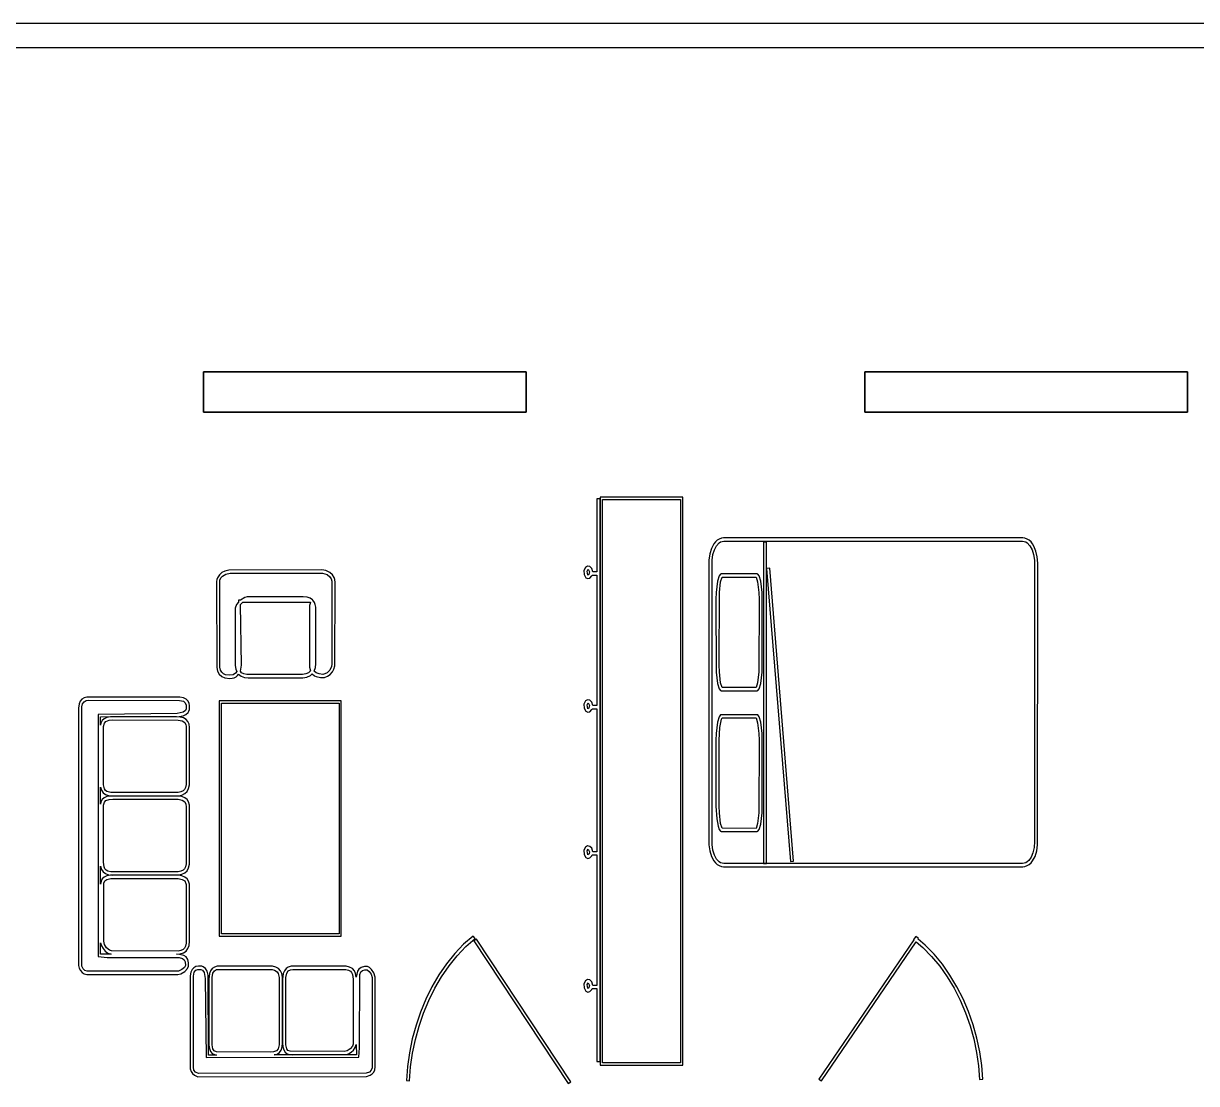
# Model space of a CAD drawing. Header units: metres. Extents: x -13 to 22, y -10.4 to 9.6.
# Drawn here: x -9.27 to -1.99, y 3.03 to 9.61 of the extents above; entities that cross this region are included whole.
import ezdxf

# ---------------------------------------------------------------- set-up
doc = ezdxf.new("R2010")
doc.units = ezdxf.units.M

msp = doc.modelspace()

# ---------------------------------------------------------------- linework, layer by layer
for p, q in [((21.9958, 9.61119), (-13.0042, 9.61119)), ((-12.8629, 9.46202), (21.8546, 9.46202)), ((-6.14999, 7.45), (-8.14999, 7.45)), ((-8.14999, 7.45), (-8.14999, 7.2)), ((-8.1497, 7.20027), (-8.1497, 7.44971)), ((-8.1497, 7.44971), (-6.15027, 7.44971)), ((-6.15027, 7.44971), (-6.15027, 7.20027)), ((-6.14999, 7.2), (-6.14999, 7.45)), ((-2.04999, 7.45), (-4.04999, 7.45)), ((-4.04999, 7.45), (-4.04999, 7.2)), ((-4.04971, 7.20027), (-4.04971, 7.44971)), ((-4.04971, 7.44971), (-2.05028, 7.44971)), ((-2.05028, 7.44971), (-2.05028, 7.20027)), ((-2.04999, 7.2), (-2.04999, 7.45)), ((-8.14999, 7.2), (-6.14999, 7.2)), ((-6.15027, 7.20027), (-8.1497, 7.20027)), ((-4.04999, 7.2), (-2.04999, 7.2)), ((-2.05028, 7.20027), (-4.04971, 7.20027)), ((-5.69089, 6.66203), (-5.71089, 6.66203)), ((-5.71089, 6.66203), (-5.71089, 6.20857)), ((-5.69089, 3.17186), (-5.69089, 6.66203)), ((-5.17868, 6.67159), (-5.69058, 6.67159)), ((-5.69058, 6.67159), (-5.69058, 3.14856)), ((-5.67644, 3.16269), (-5.67644, 6.65744)), ((-5.67644, 6.65744), (-5.19283, 6.65744)), ((-5.19283, 6.65744), (-5.19283, 3.16269)), ((-5.17868, 3.14856), (-5.17868, 6.67159)), ((-4.96573, 6.40471), (-4.97675, 6.39459)), ((-4.95319, 6.4126), (-4.96573, 6.40471)), ((-4.93921, 6.41771), (-4.95319, 6.4126)), ((-4.92542, 6.41946), (-4.93921, 6.41771)), ((-3.07066, 6.41946), (-4.92542, 6.41946)), ((-3.05685, 6.41771), (-3.07066, 6.41946)), ((-3.04289, 6.4126), (-3.05685, 6.41771)), ((-3.03035, 6.40471), (-3.04289, 6.4126)), ((-3.01932, 6.39459), (-3.03035, 6.40471)), ((-5.00162, 6.35402), (-5.01199, 6.32022)), ((-4.98634, 6.38261), (-5.00162, 6.35402)), ((-4.99246, 6.31592), (-4.98311, 6.34645)), ((-4.97675, 6.39459), (-4.98634, 6.38261)), ((-4.98311, 6.34645), (-4.96994, 6.37115)), ((-4.96994, 6.37115), (-4.95357, 6.38884)), ((-4.95357, 6.38884), (-4.94435, 6.39465)), ((-4.94435, 6.39465), (-4.93454, 6.39827)), ((-4.93454, 6.39827), (-4.92422, 6.39951)), ((-4.92422, 6.39951), (-3.07185, 6.39951)), ((-4.6792, 6.39398), (-4.6792, 4.39992)), ((-4.65921, 6.39398), (-4.6792, 6.39398)), ((-4.65921, 4.39992), (-4.65921, 6.39398)), ((-3.07185, 6.39951), (-3.06154, 6.39827)), ((-3.06154, 6.39827), (-3.05173, 6.39467)), ((-3.05173, 6.39467), (-3.04251, 6.38884)), ((-3.04251, 6.38884), (-3.02612, 6.37115)), ((-3.02612, 6.37115), (-3.01297, 6.34645)), ((-3.00974, 6.38261), (-3.01932, 6.39459)), ((-3.01297, 6.34645), (-3.00362, 6.31592)), ((-3.00148, 6.36903), (-3.00974, 6.38261)), ((-2.98866, 6.33771), (-3.00148, 6.36903)), ((-2.98076, 6.30168), (-2.98866, 6.33771)), ((-5.01199, 6.32022), (-5.01736, 6.2822)), ((-5.01736, 6.2822), (-5.01736, 4.5154)), ((-4.99741, 6.28081), (-4.99246, 6.31592)), ((-4.99741, 4.51678), (-4.99741, 6.28081)), ((-3.00362, 6.31592), (-2.99866, 6.28081)), ((-2.99866, 6.28081), (-2.99802, 4.53564)), ((-2.97801, 6.26225), (-2.98076, 6.30168)), ((-2.97871, 4.5154), (-2.97801, 6.26225)), ((-8.05212, 6.19102), (-8.0645, 6.17255)), ((-8.03603, 6.20412), (-8.05212, 6.19102)), ((-8.01855, 6.21288), (-8.03603, 6.20412)), ((-8.03178, 6.18263), (-8.01128, 6.19424)), ((-7.99269, 6.21936), (-8.01855, 6.21288)), ((-8.01128, 6.19424), (-7.98459, 6.19983)), ((-7.41716, 6.22168), (-7.99269, 6.21936)), ((-7.98459, 6.19983), (-7.41193, 6.20126)), ((-7.39212, 6.21695), (-7.41716, 6.22168)), ((-7.41193, 6.20126), (-7.38469, 6.19182)), ((-7.36665, 6.20415), (-7.39212, 6.21695)), ((-7.38469, 6.19182), (-7.36624, 6.17755)), ((-7.35141, 6.19095), (-7.36665, 6.20415)), ((-7.33968, 6.17319), (-7.35141, 6.19095)), ((-5.78209, 6.237), (-5.79184, 6.21765)), ((-5.79184, 6.21765), (-5.79062, 6.19247)), ((-5.79062, 6.19247), (-5.77928, 6.17294)), ((-5.76993, 6.24486), (-5.78209, 6.237)), ((-5.77232, 6.21329), (-5.76494, 6.22466)), ((-5.76682, 6.1888), (-5.77232, 6.21329)), ((-5.75513, 6.24207), (-5.76993, 6.24486)), ((-5.76076, 6.19301), (-5.76682, 6.1888)), ((-5.76494, 6.22466), (-5.75714, 6.20847)), ((-5.75714, 6.20847), (-5.76076, 6.19301)), ((-5.74326, 6.23015), (-5.75513, 6.24207)), ((-5.75513, 6.17058), (-5.74326, 6.18333)), ((-5.73714, 6.20857), (-5.74326, 6.23015)), ((-5.74326, 6.18333), (-5.74084, 6.18857)), ((-5.74084, 6.18857), (-5.71089, 6.18857)), ((-5.71089, 6.20857), (-5.73714, 6.20857)), ((-5.71089, 6.18857), (-5.71089, 5.37958)), ((-4.95299, 6.18365), (-4.96346, 6.15027)), ((-4.94458, 6.19447), (-4.95299, 6.18365)), ((-4.94006, 6.19589), (-4.94458, 6.19447)), ((-4.71857, 6.19589), (-4.94006, 6.19589)), ((-4.71404, 6.19447), (-4.71857, 6.19589)), ((-4.70563, 6.18365), (-4.71404, 6.19447)), ((-4.69516, 6.15027), (-4.70563, 6.18365)), ((-4.63927, 6.23235), (-4.65921, 6.23073)), ((-4.65921, 6.23073), (-4.51155, 4.41272)), ((-4.49161, 4.41434), (-4.63927, 6.23235)), ((-8.06813, 6.16124), (-8.06938, 6.14995)), ((-8.06938, 6.14995), (-8.06883, 5.61647)), ((-8.0645, 6.17255), (-8.06813, 6.16124)), ((-8.04892, 5.61838), (-8.04857, 6.15712)), ((-8.04857, 6.15712), (-8.0424, 6.17133)), ((-8.0424, 6.17133), (-8.03178, 6.18263)), ((-7.36624, 6.17755), (-7.35799, 6.16515)), ((-7.35799, 6.16515), (-7.35486, 6.15076)), ((-7.35486, 6.15076), (-7.35486, 5.636)), ((-7.33614, 6.16245), (-7.33968, 6.17319)), ((-7.33485, 6.14392), (-7.33614, 6.16245)), ((-7.33569, 5.6255), (-7.33485, 6.14392)), ((-5.77928, 6.17294), (-5.76665, 6.16736)), ((-5.76665, 6.16736), (-5.75513, 6.17058)), ((-4.96346, 6.15027), (-4.97186, 6.08145)), ((-4.95189, 6.08031), (-4.94389, 6.14612)), ((-4.94389, 6.14612), (-4.93431, 6.1761)), ((-4.93431, 6.1761), (-4.7242, 6.1759)), ((-4.7242, 6.1759), (-4.71472, 6.14612)), ((-4.71472, 6.14612), (-4.70673, 6.08031)), ((-4.68677, 6.08145), (-4.69516, 6.15027)), ((-7.89514, 6.05084), (-7.92052, 6.03415)), ((-7.87964, 6.05495), (-7.89514, 6.05084)), ((-7.53265, 6.05501), (-7.87964, 6.05495)), ((-7.5072, 6.05255), (-7.53265, 6.05501)), ((-7.48857, 6.04532), (-7.5072, 6.05255)), ((-7.47545, 6.03503), (-7.48857, 6.04532)), ((-4.97186, 6.08145), (-4.97302, 6.03996)), ((-4.97302, 6.03996), (-4.97186, 5.58678)), ((-4.95302, 5.62917), (-4.95189, 6.08031)), ((-4.70673, 6.08031), (-4.7056, 6.03983)), ((-4.7056, 6.03983), (-4.70673, 5.58791)), ((-4.68561, 5.62903), (-4.68677, 6.08145)), ((-7.95329, 5.98473), (-7.95457, 5.94308)), ((-7.94504, 6.00554), (-7.95329, 5.98473)), ((-7.93459, 6.02003), (-7.94504, 6.00554)), ((-7.92052, 6.03415), (-7.93459, 6.03412)), ((-7.93459, 6.03412), (-7.93459, 6.02003)), ((-7.92021, 6.00604), (-7.90633, 6.02002)), ((-7.91458, 5.63107), (-7.92021, 6.00604)), ((-7.90633, 6.02002), (-7.48944, 6.02087)), ((-7.48793, 6.01933), (-7.49339, 5.99924)), ((-7.49339, 5.99924), (-7.49245, 5.6174)), ((-7.48944, 6.02087), (-7.48793, 6.01933)), ((-7.4734, 6.03503), (-7.47545, 6.03503)), ((-7.4734, 6.03296), (-7.4734, 6.03503)), ((-7.46324, 6.01891), (-7.4734, 6.03296)), ((-7.45782, 6.00565), (-7.46324, 6.01891)), ((-7.45451, 5.99037), (-7.45782, 6.00565)), ((-7.4534, 5.97362), (-7.45451, 5.99037)), ((-7.45338, 5.63921), (-7.4534, 5.97362)), ((-7.95457, 5.94308), (-7.9541, 5.62737)), ((-8.06883, 5.61647), (-8.06392, 5.5932)), ((-8.04507, 5.59991), (-8.04892, 5.61838)), ((-7.9541, 5.62737), (-7.95004, 5.60457)), ((-7.95004, 5.60457), (-7.94476, 5.59129)), ((-7.92207, 5.59216), (-7.91458, 5.63107)), ((-7.49245, 5.6174), (-7.48668, 5.59447)), ((-7.46362, 5.5934), (-7.45587, 5.6149)), ((-7.45587, 5.6149), (-7.45338, 5.63921)), ((-7.35718, 5.62105), (-7.36789, 5.59972)), ((-7.35486, 5.636), (-7.35718, 5.62105)), ((-7.35164, 5.58804), (-7.34155, 5.6057)), ((-7.34155, 5.6057), (-7.33569, 5.6255)), ((-4.95189, 5.58791), (-4.95302, 5.62917)), ((-4.68677, 5.58678), (-4.68561, 5.62903)), ((-8.06392, 5.5932), (-8.05345, 5.57381)), ((-8.05345, 5.57381), (-8.03778, 5.5596)), ((-8.03767, 5.58611), (-8.04507, 5.59991)), ((-8.03778, 5.5596), (-8.01901, 5.55133)), ((-8.02704, 5.57648), (-8.03767, 5.58611)), ((-8.01347, 5.57054), (-8.02704, 5.57648)), ((-8.01901, 5.55133), (-7.98779, 5.5475)), ((-7.9883, 5.56749), (-8.01347, 5.57054)), ((-7.96759, 5.57114), (-7.9883, 5.56749)), ((-7.98779, 5.5475), (-7.97354, 5.54877)), ((-7.97354, 5.54877), (-7.96027, 5.55252)), ((-7.95296, 5.58055), (-7.96759, 5.57114)), ((-7.96027, 5.55252), (-7.9487, 5.55849)), ((-7.94476, 5.59129), (-7.95296, 5.58055)), ((-7.9487, 5.55849), (-7.9391, 5.56613)), ((-7.9391, 5.56613), (-7.93257, 5.57365)), ((-7.93257, 5.57365), (-7.91743, 5.56168)), ((-7.91399, 5.58344), (-7.92207, 5.59216)), ((-7.91743, 5.56168), (-7.89636, 5.55367)), ((-7.90019, 5.57562), (-7.91399, 5.58344)), ((-7.88269, 5.57167), (-7.90019, 5.57562)), ((-7.89636, 5.55367), (-7.87302, 5.55118)), ((-7.53694, 5.57167), (-7.88269, 5.57167)), ((-7.87302, 5.55118), (-7.53522, 5.55174)), ((-7.51558, 5.57562), (-7.53694, 5.57167)), ((-7.53522, 5.55174), (-7.50963, 5.55653)), ((-7.4987, 5.58344), (-7.51558, 5.57562)), ((-7.50963, 5.55653), (-7.48764, 5.56677)), ((-7.48668, 5.59447), (-7.4987, 5.58344)), ((-7.48764, 5.56677), (-7.47581, 5.57683)), ((-7.47581, 5.57683), (-7.46179, 5.56485)), ((-7.45145, 5.58195), (-7.46362, 5.5934)), ((-7.46179, 5.56485), (-7.45099, 5.55956)), ((-7.43439, 5.57539), (-7.45145, 5.58195)), ((-7.45099, 5.55956), (-7.42537, 5.55374)), ((-7.41043, 5.57304), (-7.43439, 5.57539)), ((-7.42537, 5.55374), (-7.40002, 5.55409)), ((-7.39731, 5.57565), (-7.41043, 5.57304)), ((-7.40002, 5.55409), (-7.3811, 5.56122)), ((-7.38449, 5.58278), (-7.39731, 5.57565)), ((-7.36789, 5.59972), (-7.38449, 5.58278)), ((-7.3811, 5.56122), (-7.36497, 5.57298)), ((-7.36497, 5.57298), (-7.35164, 5.58804)), ((-4.97186, 5.58678), (-4.96346, 5.51714)), ((-4.94389, 5.52124), (-4.95189, 5.58791)), ((-4.70673, 5.58791), (-4.71474, 5.52124)), ((-4.69516, 5.51714), (-4.68677, 5.58678)), ((-4.96346, 5.51714), (-4.95299, 5.48354)), ((-4.95299, 5.48354), (-4.94458, 5.47269)), ((-4.94458, 5.47269), (-4.94006, 5.47127)), ((-4.93442, 5.49127), (-4.94389, 5.52124)), ((-4.94006, 5.47127), (-4.71857, 5.47127)), ((-4.72433, 5.49107), (-4.93442, 5.49127)), ((-4.71474, 5.52124), (-4.72433, 5.49107)), ((-4.71857, 5.47127), (-4.71404, 5.47269)), ((-4.71404, 5.47269), (-4.70563, 5.48354)), ((-4.70563, 5.48354), (-4.69516, 5.51714)), ((-8.92169, 5.39069), (-8.92555, 5.36334)), ((-8.91486, 5.40596), (-8.92169, 5.39069)), ((-8.90472, 5.41823), (-8.91486, 5.40596)), ((-8.90521, 5.37111), (-8.90044, 5.39049)), ((-8.89131, 5.42694), (-8.90472, 5.41823)), ((-8.90044, 5.39049), (-8.89137, 5.40334)), ((-8.89137, 5.40334), (-8.87801, 5.41055)), ((-8.87471, 5.43156), (-8.89131, 5.42694)), ((-8.87801, 5.41055), (-8.86459, 5.41219)), ((-8.29788, 5.43164), (-8.87471, 5.43156)), ((-8.86459, 5.41219), (-8.29958, 5.41171)), ((-8.29958, 5.41171), (-8.27527, 5.40604)), ((-8.27562, 5.42757), (-8.29788, 5.43164)), ((-8.25902, 5.41971), (-8.27562, 5.42757)), ((-8.27527, 5.40604), (-8.26373, 5.39676)), ((-8.26373, 5.39676), (-8.25795, 5.38199)), ((-8.24747, 5.40842), (-8.25902, 5.41971)), ((-8.24039, 5.39401), (-8.24747, 5.40842)), ((-8.23712, 5.37682), (-8.24039, 5.39401)), ((-7.29619, 5.40923), (-8.05307, 5.40923)), ((-8.05307, 5.40923), (-8.05307, 3.94981)), ((-8.03893, 3.96396), (-8.03893, 5.39508)), ((-8.03893, 5.39508), (-7.31033, 5.39508)), ((-7.31033, 5.39508), (-7.31033, 3.96396)), ((-7.29619, 3.94981), (-7.29619, 5.40923)), ((-5.78209, 5.408), (-5.79184, 5.38866)), ((-5.79184, 5.38866), (-5.79062, 5.36348)), ((-5.76993, 5.41586), (-5.78209, 5.408)), ((-5.77232, 5.38429), (-5.76494, 5.39566)), ((-5.76682, 5.3598), (-5.77232, 5.38429)), ((-5.75513, 5.41309), (-5.76993, 5.41586)), ((-5.76494, 5.39566), (-5.75714, 5.37947)), ((-5.74326, 5.40115), (-5.75513, 5.41309)), ((-5.73714, 5.37958), (-5.74326, 5.40115)), ((-8.92555, 5.36334), (-8.92508, 3.76779)), ((-8.90556, 3.77786), (-8.90521, 5.37111)), ((-8.3138, 5.33025), (-8.8037, 5.32439)), ((-8.8037, 5.32439), (-8.8037, 3.82222)), ((-8.78955, 5.31026), (-8.30136, 5.31093)), ((-8.78955, 5.25708), (-8.78955, 5.31026)), ((-8.31902, 5.31024), (-8.72713, 5.30975)), ((-8.29472, 5.30843), (-8.31902, 5.31024)), ((-8.27667, 5.33768), (-8.3138, 5.33025)), ((-8.30136, 5.31093), (-8.27672, 5.31616)), ((-8.27672, 5.31616), (-8.25996, 5.32408)), ((-8.26224, 5.34863), (-8.27667, 5.33768)), ((-8.25749, 5.35945), (-8.26224, 5.34863)), ((-8.25996, 5.32408), (-8.24612, 5.33679)), ((-8.25795, 5.38199), (-8.25749, 5.35945)), ((-8.24612, 5.33679), (-8.24113, 5.34531)), ((-8.24113, 5.34531), (-8.2379, 5.35542)), ((-8.2379, 5.35542), (-8.23712, 5.37682)), ((-5.79062, 5.36348), (-5.77928, 5.34396)), ((-5.77928, 5.34396), (-5.76665, 5.33836)), ((-5.76076, 5.36401), (-5.76682, 5.3598)), ((-5.76665, 5.33836), (-5.75513, 5.34158)), ((-5.75714, 5.37947), (-5.76076, 5.36401)), ((-5.75513, 5.34158), (-5.74326, 5.35434)), ((-5.74326, 5.35434), (-5.74084, 5.35959)), ((-5.74084, 5.35959), (-5.71089, 5.35959)), ((-5.71089, 5.37958), (-5.73714, 5.37958)), ((-5.71089, 5.35959), (-5.71089, 4.47266)), ((-4.95299, 5.31041), (-4.96346, 5.27681)), ((-4.94458, 5.32124), (-4.95299, 5.31041)), ((-4.94006, 5.32268), (-4.94458, 5.32124)), ((-4.71857, 5.32268), (-4.94006, 5.32268)), ((-4.71404, 5.32124), (-4.71857, 5.32268)), ((-4.70563, 5.31041), (-4.71404, 5.32124)), ((-4.69516, 5.27681), (-4.70563, 5.31041)), ((-8.78651, 5.27124), (-8.78955, 5.25708)), ((-8.77876, 5.28654), (-8.78651, 5.27124)), ((-8.76654, 5.2981), (-8.77876, 5.28654)), ((-8.77028, 5.2505), (-8.76535, 5.27028)), ((-8.77026, 4.88684), (-8.77028, 5.2505)), ((-8.74947, 5.30585), (-8.76654, 5.2981)), ((-8.76535, 5.27028), (-8.75548, 5.28143)), ((-8.75548, 5.28143), (-8.73549, 5.28859)), ((-8.72713, 5.30975), (-8.74947, 5.30585)), ((-8.73549, 5.28859), (-8.7135, 5.29024)), ((-8.7135, 5.29024), (-8.30788, 5.28984)), ((-8.30788, 5.28984), (-8.28214, 5.28444)), ((-8.27457, 5.30295), (-8.29472, 5.30843)), ((-8.28214, 5.28444), (-8.26733, 5.27449)), ((-8.25868, 5.29376), (-8.27457, 5.30295)), ((-8.26733, 5.27449), (-8.25958, 5.25912)), ((-8.25958, 5.25912), (-8.2583, 5.25188)), ((-8.24719, 5.28081), (-8.25868, 5.29376)), ((-8.2583, 5.25188), (-8.25835, 4.88898)), ((-8.2402, 5.26404), (-8.24719, 5.28081)), ((-8.23784, 5.24338), (-8.2402, 5.26404)), ((-8.23843, 4.88707), (-8.23784, 5.24338)), ((-4.96346, 5.27681), (-4.97186, 5.20717)), ((-4.95302, 5.16476), (-4.94872, 5.24252)), ((-4.94872, 5.24252), (-4.93802, 5.29448)), ((-4.93802, 5.29448), (-4.9343, 5.30287)), ((-4.9343, 5.30287), (-4.72421, 5.30267)), ((-4.72421, 5.30267), (-4.71474, 5.27269)), ((-4.71474, 5.27269), (-4.70673, 5.20604)), ((-4.68677, 5.20717), (-4.69516, 5.27681)), ((-4.97186, 5.20717), (-4.97302, 5.1649)), ((-4.97302, 5.1649), (-4.97302, 4.7558)), ((-4.95302, 4.75594), (-4.95302, 5.16476)), ((-4.70673, 5.20604), (-4.7056, 5.16476)), ((-4.7056, 5.16476), (-4.70673, 4.71468)), ((-4.68561, 4.7558), (-4.68677, 5.20717)), ((-8.78955, 4.76733), (-8.78885, 4.87366)), ((-8.78885, 4.87366), (-8.78317, 4.85382)), ((-8.76491, 4.86198), (-8.77026, 4.88684)), ((-8.25835, 4.88898), (-8.26201, 4.87096)), ((-8.24312, 4.8644), (-8.23843, 4.88707)), ((-8.78317, 4.85382), (-8.77324, 4.83865)), ((-8.76654, 4.80721), (-8.77876, 4.79614)), ((-8.77324, 4.83865), (-8.75864, 4.82797)), ((-8.74947, 4.81453), (-8.76654, 4.80721)), ((-8.75871, 4.8524), (-8.76491, 4.86198)), ((-8.74969, 4.84587), (-8.75871, 4.8524)), ((-8.75864, 4.82797), (-8.73898, 4.82167)), ((-8.72543, 4.84004), (-8.74969, 4.84587)), ((-8.72713, 4.81816), (-8.74947, 4.81453)), ((-8.73898, 4.82167), (-8.71387, 4.8196)), ((-8.30635, 4.81816), (-8.72713, 4.81816)), ((-8.30815, 4.84004), (-8.72543, 4.84004)), ((-8.71387, 4.8196), (-8.30635, 4.82013)), ((-8.29031, 4.84346), (-8.30815, 4.84004)), ((-8.30635, 4.82013), (-8.28412, 4.82445)), ((-8.28412, 4.81453), (-8.30635, 4.81816)), ((-8.27748, 4.84962), (-8.29031, 4.84346)), ((-8.28412, 4.82445), (-8.26608, 4.83319)), ((-8.26608, 4.80721), (-8.28412, 4.81453)), ((-8.26846, 4.85837), (-8.27748, 4.84962)), ((-8.26201, 4.87096), (-8.26846, 4.85837)), ((-8.26608, 4.83319), (-8.25238, 4.84648)), ((-8.25238, 4.79614), (-8.26608, 4.80721)), ((-8.25238, 4.84648), (-8.24312, 4.8644)), ((-8.78651, 4.78128), (-8.78955, 4.76733)), ((-8.77876, 4.79614), (-8.78651, 4.78128)), ((-8.77065, 4.40894), (-8.77028, 4.76079)), ((-8.77028, 4.76079), (-8.76546, 4.77991)), ((-8.76546, 4.77991), (-8.75584, 4.79031)), ((-8.75584, 4.79031), (-8.73572, 4.79707)), ((-8.73572, 4.79707), (-8.71353, 4.79861)), ((-8.71353, 4.79861), (-8.30788, 4.79822)), ((-8.30788, 4.79822), (-8.28214, 4.79282)), ((-8.28214, 4.79282), (-8.26733, 4.78287)), ((-8.26733, 4.78287), (-8.25958, 4.7675)), ((-8.25958, 4.7675), (-8.25783, 4.75121)), ((-8.25783, 4.75121), (-8.25835, 4.39735)), ((-8.24312, 4.78128), (-8.25238, 4.79614)), ((-8.23843, 4.76257), (-8.24312, 4.78128)), ((-8.23843, 4.39545), (-8.23843, 4.76257)), ((-4.97302, 4.7558), (-4.96857, 4.67577)), ((-4.95189, 4.71468), (-4.95302, 4.75594)), ((-4.68677, 4.71355), (-4.68561, 4.7558)), ((-4.96857, 4.67577), (-4.96031, 4.63063)), ((-4.94389, 4.64801), (-4.95189, 4.71468)), ((-4.70673, 4.71468), (-4.71474, 4.64801)), ((-4.69516, 4.64391), (-4.68677, 4.71355)), ((-4.96031, 4.63063), (-4.95299, 4.61031)), ((-4.95299, 4.61031), (-4.94458, 4.59946)), ((-4.94458, 4.59946), (-4.94006, 4.59804)), ((-4.93442, 4.61804), (-4.94389, 4.64801)), ((-4.94006, 4.59804), (-4.71857, 4.59804)), ((-4.72432, 4.61784), (-4.93442, 4.61804)), ((-4.71474, 4.64801), (-4.72432, 4.61784)), ((-4.71857, 4.59804), (-4.71404, 4.59946)), ((-4.71404, 4.59946), (-4.70563, 4.61031)), ((-4.70563, 4.61031), (-4.69516, 4.64391)), ((-5.01736, 4.5154), (-5.01198, 4.47758)), ((-4.99246, 4.48193), (-4.99741, 4.51678)), ((-2.99802, 4.53564), (-3.00055, 4.49884)), ((-2.9841, 4.47758), (-2.97871, 4.5154)), ((-5.78209, 4.50108), (-5.79184, 4.48174)), ((-5.79184, 4.48174), (-5.79062, 4.45654)), ((-5.79062, 4.45654), (-5.77928, 4.43703)), ((-5.76993, 4.50893), (-5.78209, 4.50108)), ((-5.77928, 4.43703), (-5.76665, 4.43143)), ((-5.77232, 4.47736), (-5.76494, 4.48872)), ((-5.76682, 4.45288), (-5.77232, 4.47736)), ((-5.75513, 4.50615), (-5.76993, 4.50893)), ((-5.7596, 4.4595), (-5.76682, 4.45288)), ((-5.76494, 4.48872), (-5.75714, 4.47255)), ((-5.75714, 4.47255), (-5.7596, 4.4595)), ((-5.74326, 4.49423), (-5.75513, 4.50615)), ((-5.75513, 4.43465), (-5.74326, 4.4474)), ((-5.73714, 4.47266), (-5.74326, 4.49423)), ((-5.74326, 4.4474), (-5.74084, 4.45265)), ((-5.74084, 4.45265), (-5.71089, 4.45265)), ((-5.71089, 4.47266), (-5.73714, 4.47266)), ((-5.71089, 4.45265), (-5.71089, 3.64366)), ((-5.01198, 4.47758), (-5.00157, 4.44412)), ((-5.00157, 4.44412), (-4.98622, 4.41592)), ((-4.98311, 4.45181), (-4.99246, 4.48193)), ((-4.96994, 4.42755), (-4.98311, 4.45181)), ((-3.0191, 4.43887), (-3.03395, 4.41797)), ((-3.00778, 4.4662), (-3.0191, 4.43887)), ((-3.00986, 4.41592), (-2.99451, 4.44412)), ((-3.00055, 4.49884), (-3.00778, 4.4662)), ((-2.99451, 4.44412), (-2.9841, 4.47758)), ((-8.78912, 4.27097), (-8.78885, 4.38351)), ((-8.78885, 4.38351), (-8.78317, 4.36322)), ((-8.76727, 4.3782), (-8.77065, 4.40894)), ((-8.76192, 4.36563), (-8.76727, 4.3782)), ((-8.75449, 4.35753), (-8.76192, 4.36563)), ((-8.26846, 4.36674), (-8.27748, 4.358)), ((-8.26201, 4.37933), (-8.26846, 4.36674)), ((-8.25835, 4.39735), (-8.26201, 4.37933)), ((-8.25238, 4.35486), (-8.24312, 4.37277)), ((-8.24312, 4.37277), (-8.23843, 4.39545)), ((-5.76665, 4.43143), (-5.75513, 4.43465)), ((-4.98622, 4.41592), (-4.97659, 4.40416)), ((-4.97659, 4.40416), (-4.96555, 4.39426)), ((-4.95357, 4.41026), (-4.96994, 4.42755)), ((-4.96555, 4.39426), (-4.953, 4.38657)), ((-4.94435, 4.4046), (-4.95357, 4.41026)), ((-4.953, 4.38657), (-4.93909, 4.38162)), ((-4.93454, 4.40109), (-4.94435, 4.4046)), ((-4.93909, 4.38162), (-4.92538, 4.37993)), ((-4.92422, 4.39989), (-4.93454, 4.40109)), ((-4.92538, 4.37993), (-3.07069, 4.37993)), ((-3.07185, 4.39989), (-4.92422, 4.39989)), ((-4.6792, 4.39992), (-4.65921, 4.39992)), ((-4.51155, 4.41272), (-4.49161, 4.41434)), ((-3.06154, 4.40109), (-3.07185, 4.39989)), ((-3.07069, 4.37993), (-3.05698, 4.38162)), ((-3.05173, 4.4046), (-3.06154, 4.40109)), ((-3.05698, 4.38162), (-3.04308, 4.38657)), ((-3.04251, 4.41026), (-3.05173, 4.4046)), ((-3.04308, 4.38657), (-3.03053, 4.39426)), ((-3.03395, 4.41797), (-3.04251, 4.41026)), ((-3.03053, 4.39426), (-3.01949, 4.40416)), ((-3.01949, 4.40416), (-3.00986, 4.41592)), ((-8.77808, 4.30453), (-8.78558, 4.28967)), ((-8.78317, 4.36322), (-8.77324, 4.34764)), ((-8.76613, 4.3156), (-8.77808, 4.30453)), ((-8.77324, 4.34764), (-8.75864, 4.33664)), ((-8.76819, 4.27704), (-8.76205, 4.29256)), ((-8.7493, 4.32292), (-8.76613, 4.3156)), ((-8.76205, 4.29256), (-8.75032, 4.30141)), ((-8.75864, 4.33664), (-8.73898, 4.33012)), ((-8.74312, 4.35179), (-8.75449, 4.35753)), ((-8.75032, 4.30141), (-8.72562, 4.30661)), ((-8.72711, 4.32655), (-8.7493, 4.32292)), ((-8.72537, 4.34843), (-8.74312, 4.35179)), ((-8.73898, 4.33012), (-8.71387, 4.32797)), ((-8.30635, 4.32655), (-8.72711, 4.32655)), ((-8.72562, 4.30661), (-8.30788, 4.30661)), ((-8.30815, 4.34843), (-8.72537, 4.34843)), ((-8.71387, 4.32797), (-8.30635, 4.32851)), ((-8.29031, 4.35185), (-8.30815, 4.34843)), ((-8.30788, 4.30661), (-8.28214, 4.30121)), ((-8.30635, 4.32851), (-8.28412, 4.33282)), ((-8.28412, 4.32292), (-8.30635, 4.32655)), ((-8.27748, 4.358), (-8.29031, 4.35185)), ((-8.28412, 4.33282), (-8.26608, 4.34157)), ((-8.26608, 4.3156), (-8.28412, 4.32292)), ((-8.28214, 4.30121), (-8.26733, 4.29126)), ((-8.26608, 4.34157), (-8.25238, 4.35486)), ((-8.25238, 4.30453), (-8.26608, 4.3156)), ((-8.24312, 4.28967), (-8.25238, 4.30453)), ((-8.78558, 4.28967), (-8.78912, 4.27097)), ((-8.76956, 3.91776), (-8.76819, 4.27704)), ((-8.26733, 4.29126), (-8.25958, 4.27589)), ((-8.25958, 4.27589), (-8.2583, 4.26865)), ((-8.2583, 4.26865), (-8.25835, 3.90576)), ((-8.23843, 4.27097), (-8.24312, 4.28967)), ((-8.23784, 3.91699), (-8.23843, 4.27097)), ((-8.05307, 3.94981), (-7.29619, 3.94981)), ((-7.31033, 3.96396), (-8.03893, 3.96396)), ((-6.47906, 3.94972), (-6.53772, 3.89864)), ((-6.52391, 3.88417), (-6.46593, 3.93463)), ((-6.46593, 3.93463), (-6.47906, 3.94972)), ((-6.45773, 3.93007), (-6.4744, 3.91902)), ((-5.8719, 3.04559), (-6.45773, 3.93007)), ((-3.73325, 3.9463), (-3.74899, 3.92868)), ((-3.74899, 3.92868), (-3.74661, 3.92667)), ((-3.71671, 3.93506), (-3.73325, 3.9463)), ((-3.71996, 3.93028), (-3.71671, 3.93506)), ((-3.67651, 3.89348), (-3.71996, 3.93028)), ((-8.78955, 3.83636), (-8.78885, 3.90797)), ((-8.78885, 3.90797), (-8.78358, 3.88947)), ((-8.78358, 3.88947), (-8.77374, 3.87161)), ((-8.77374, 3.87161), (-8.76007, 3.85594)), ((-8.76511, 3.89714), (-8.76956, 3.91776)), ((-8.75227, 3.87656), (-8.76511, 3.89714)), ((-8.76007, 3.85594), (-8.74327, 3.84399)), ((-8.73395, 3.86168), (-8.75227, 3.87656)), ((-8.72066, 3.85698), (-8.73395, 3.86168)), ((-8.30815, 3.85683), (-8.72066, 3.85698)), ((-8.29031, 3.86024), (-8.30815, 3.85683)), ((-8.27748, 3.86639), (-8.29031, 3.86024)), ((-8.26846, 3.87514), (-8.27748, 3.86639)), ((-8.27457, 3.84503), (-8.25868, 3.85603)), ((-8.26201, 3.88773), (-8.26846, 3.87514)), ((-8.25835, 3.90576), (-8.26201, 3.88773)), ((-8.25868, 3.85603), (-8.24719, 3.87163)), ((-8.24719, 3.87163), (-8.2402, 3.89191)), ((-8.2402, 3.89191), (-8.23784, 3.91699)), ((-6.53772, 3.89864), (-6.59312, 3.84059)), ((-6.57809, 3.82741), (-6.52391, 3.88417)), ((-6.4744, 3.91902), (-5.88857, 3.03455)), ((-3.74661, 3.92667), (-4.33499, 3.06183)), ((-4.31847, 3.05058), (-3.73126, 3.91367)), ((-3.73126, 3.91367), (-3.69014, 3.87883)), ((-3.69014, 3.87883), (-3.63571, 3.82333)), ((-3.62085, 3.83672), (-3.67651, 3.89348)), ((-8.8037, 3.82222), (-8.74724, 3.81636)), ((-8.72411, 3.83728), (-8.78955, 3.83636)), ((-8.74724, 3.81636), (-8.30069, 3.81561)), ((-8.74327, 3.84399), (-8.72411, 3.83728)), ((-8.31902, 3.83636), (-8.29472, 3.83852)), ((-8.2986, 3.83551), (-8.31902, 3.83636)), ((-8.30069, 3.81561), (-8.28099, 3.81096)), ((-8.27264, 3.82913), (-8.2986, 3.83551)), ((-8.29472, 3.83852), (-8.27457, 3.84503)), ((-8.28099, 3.81096), (-8.26955, 3.80171)), ((-8.25871, 3.81975), (-8.27264, 3.82913)), ((-8.26955, 3.80171), (-8.26445, 3.78989)), ((-8.26445, 3.78989), (-8.26257, 3.76685)), ((-8.2485, 3.80484), (-8.25871, 3.81975)), ((-8.24297, 3.7832), (-8.2485, 3.80484)), ((-8.24303, 3.76256), (-8.24297, 3.7832)), ((-6.59312, 3.84059), (-6.64438, 3.7769)), ((-6.62831, 3.76498), (-6.57809, 3.82741)), ((-3.63571, 3.82333), (-3.58517, 3.76218)), ((-3.56927, 3.77429), (-3.62085, 3.83672)), ((-8.92508, 3.76779), (-8.92137, 3.75034)), ((-8.92137, 3.75034), (-8.9142, 3.73549)), ((-8.9142, 3.73549), (-8.90379, 3.72371)), ((-8.90411, 3.76294), (-8.90556, 3.77786)), ((-8.89752, 3.74652), (-8.90411, 3.76294)), ((-8.90379, 3.72371), (-8.8904, 3.71542)), ((-8.88692, 3.73611), (-8.89752, 3.74652)), ((-8.8904, 3.71542), (-8.87425, 3.71107)), ((-8.87169, 3.73091), (-8.88692, 3.73611)), ((-8.87425, 3.71107), (-8.30882, 3.71114)), ((-8.31149, 3.73096), (-8.87169, 3.73091)), ((-8.30479, 3.73232), (-8.31149, 3.73096)), ((-8.30882, 3.71114), (-8.29082, 3.71585)), ((-8.28479, 3.74121), (-8.30479, 3.73232)), ((-8.29082, 3.71585), (-8.26649, 3.72968)), ((-8.26929, 3.75464), (-8.28479, 3.74121)), ((-8.26257, 3.76685), (-8.26929, 3.75464)), ((-8.26649, 3.72968), (-8.24896, 3.74867)), ((-8.24896, 3.74867), (-8.24303, 3.76256)), ((-8.22905, 3.72491), (-8.23286, 3.70265)), ((-8.22174, 3.74152), (-8.22905, 3.72491)), ((-8.21121, 3.75305), (-8.22174, 3.74152)), ((-8.21292, 3.70108), (-8.20753, 3.72575)), ((-8.19778, 3.76015), (-8.21121, 3.75305)), ((-8.20753, 3.72575), (-8.19904, 3.7372)), ((-8.19904, 3.7372), (-8.18607, 3.74263)), ((-8.18176, 3.7634), (-8.19778, 3.76015)), ((-8.18607, 3.74263), (-8.16614, 3.7431)), ((-8.16182, 3.76263), (-8.18176, 3.7634)), ((-8.16614, 3.7431), (-8.15685, 3.73869)), ((-8.1524, 3.75938), (-8.16182, 3.76263)), ((-8.15685, 3.73869), (-8.14674, 3.72433)), ((-8.13792, 3.74803), (-8.1524, 3.75938)), ((-8.14674, 3.72433), (-8.13974, 3.68677)), ((-8.12843, 3.73239), (-8.13792, 3.74803)), ((-8.12134, 3.70688), (-8.12843, 3.73239)), ((-8.11407, 3.71648), (-8.11789, 3.68159)), ((-8.10725, 3.7345), (-8.11407, 3.71648)), ((-8.09694, 3.7482), (-8.10725, 3.7345)), ((-8.09752, 3.69283), (-8.09241, 3.7189)), ((-8.0831, 3.75746), (-8.09694, 3.7482)), ((-8.09241, 3.7189), (-8.08316, 3.73372)), ((-8.08316, 3.73372), (-8.0696, 3.74109)), ((-8.06566, 3.76215), (-8.0831, 3.75746)), ((-8.0696, 3.74109), (-8.05499, 3.74275)), ((-7.72357, 3.76215), (-8.06566, 3.76215)), ((-8.05499, 3.74275), (-7.72562, 3.74225)), ((-7.72562, 3.74225), (-7.70941, 3.73872)), ((-7.70244, 3.75746), (-7.72357, 3.76215)), ((-7.70941, 3.73872), (-7.69385, 3.7285)), ((-7.68573, 3.7482), (-7.70244, 3.75746)), ((-7.69385, 3.7285), (-7.68698, 3.71774)), ((-7.68698, 3.71774), (-7.68112, 3.69257)), ((-7.67337, 3.7345), (-7.68573, 3.7482)), ((-7.66521, 3.71648), (-7.67337, 3.7345)), ((-7.66119, 3.69424), (-7.66521, 3.71648)), ((-7.65598, 3.71643), (-7.65977, 3.68155)), ((-7.64914, 3.73447), (-7.65598, 3.71643)), ((-7.63884, 3.74817), (-7.64914, 3.73447)), ((-7.6394, 3.69278), (-7.63431, 3.71886)), ((-7.62498, 3.75742), (-7.63884, 3.74817)), ((-7.63431, 3.71886), (-7.62506, 3.73367)), ((-7.62506, 3.73367), (-7.61148, 3.74104)), ((-7.60756, 3.7621), (-7.62498, 3.75742)), ((-7.61148, 3.74104), (-7.59689, 3.74271)), ((-7.26546, 3.7621), (-7.60756, 3.7621)), ((-7.59689, 3.74271), (-7.2675, 3.74222)), ((-7.2675, 3.74222), (-7.25131, 3.73868)), ((-7.24432, 3.75742), (-7.26546, 3.7621)), ((-7.25131, 3.73868), (-7.24005, 3.7325)), ((-7.22763, 3.74817), (-7.24432, 3.75742)), ((-7.24005, 3.7325), (-7.23206, 3.7236)), ((-7.23206, 3.7236), (-7.22624, 3.71062)), ((-7.21526, 3.73447), (-7.22763, 3.74817)), ((-7.22624, 3.71062), (-7.22258, 3.68115)), ((-7.20711, 3.71643), (-7.21526, 3.73447)), ((-7.20308, 3.6942), (-7.20711, 3.71643)), ((-7.19588, 3.73076), (-7.20308, 3.6942)), ((-7.18712, 3.74443), (-7.19588, 3.73076)), ((-7.17323, 3.75439), (-7.18712, 3.74443)), ((-7.1826, 3.25568), (-7.18091, 3.71071)), ((-7.18091, 3.71071), (-7.17523, 3.72722)), ((-7.17523, 3.72722), (-7.16478, 3.73627)), ((-7.15308, 3.75978), (-7.17323, 3.75439)), ((-7.16478, 3.73627), (-7.15065, 3.73993)), ((-7.13383, 3.75969), (-7.15308, 3.75978)), ((-7.15065, 3.73993), (-7.13559, 3.7392)), ((-7.13559, 3.7392), (-7.12349, 3.72963)), ((-7.1209, 3.75377), (-7.13383, 3.75969)), ((-7.12349, 3.72963), (-7.11192, 3.71222)), ((-7.10872, 3.7431), (-7.1209, 3.75377)), ((-7.11192, 3.71222), (-7.10576, 3.69221)), ((-7.09389, 3.72086), (-7.10872, 3.7431)), ((-7.08592, 3.69476), (-7.09389, 3.72086)), ((-6.64438, 3.7769), (-6.69131, 3.70819)), ((-6.67439, 3.69753), (-6.62831, 3.76498)), ((-3.58517, 3.76218), (-3.53871, 3.69595)), ((-3.52193, 3.70683), (-3.56927, 3.77429)), ((-8.23286, 3.70265), (-8.23271, 3.12596)), ((-8.21336, 3.13611), (-8.21292, 3.70108)), ((-8.13974, 3.68677), (-8.13387, 3.19695)), ((-8.11974, 3.21111), (-8.12134, 3.70688)), ((-8.11789, 3.68159), (-8.11746, 3.27356)), ((-8.09752, 3.27493), (-8.09752, 3.69283)), ((-7.68112, 3.69257), (-7.68112, 3.27519)), ((-7.66069, 3.28682), (-7.66119, 3.69424)), ((-7.65977, 3.68155), (-7.65977, 3.28677)), ((-7.6394, 3.27498), (-7.6394, 3.69278)), ((-7.22258, 3.68115), (-7.22316, 3.27983)), ((-7.10576, 3.69221), (-7.10573, 3.13161)), ((-7.08533, 3.13763), (-7.08592, 3.69476)), ((-6.69131, 3.70819), (-6.73378, 3.63512)), ((-6.71616, 3.62566), (-6.67439, 3.69753)), ((-5.78209, 3.67209), (-5.79184, 3.65274)), ((-5.79184, 3.65274), (-5.79062, 3.62756)), ((-5.76993, 3.67993), (-5.78209, 3.67209)), ((-5.77232, 3.64836), (-5.76494, 3.65974)), ((-5.76682, 3.6239), (-5.77232, 3.64836)), ((-5.75513, 3.67715), (-5.76993, 3.67993)), ((-5.76494, 3.65974), (-5.75714, 3.64355)), ((-5.75714, 3.64355), (-5.76076, 3.6281)), ((-5.74326, 3.66524), (-5.75513, 3.67715)), ((-5.73714, 3.64366), (-5.74326, 3.66524)), ((-5.71089, 3.64366), (-5.73714, 3.64366)), ((-3.53871, 3.69595), (-3.49655, 3.62534)), ((-3.47903, 3.63498), (-3.52193, 3.70683)), ((-6.73378, 3.63512), (-6.77165, 3.55827)), ((-6.75343, 3.55003), (-6.71616, 3.62566)), ((-5.79062, 3.62756), (-5.77928, 3.60805)), ((-5.77928, 3.60805), (-5.76665, 3.60245)), ((-5.76076, 3.6281), (-5.76682, 3.6239)), ((-5.76665, 3.60245), (-5.75513, 3.60567)), ((-5.75513, 3.60567), (-5.74326, 3.61842)), ((-5.74326, 3.61842), (-5.74084, 3.62366)), ((-5.74084, 3.62366), (-5.71089, 3.62366)), ((-5.71089, 3.62366), (-5.71089, 3.17186)), ((-3.49655, 3.62534), (-3.45888, 3.5509)), ((-3.44075, 3.55934), (-3.47903, 3.63498)), ((-6.77165, 3.55827), (-6.80475, 3.47832)), ((-6.78603, 3.47125), (-6.75343, 3.55003)), ((-3.45888, 3.5509), (-3.42592, 3.47334)), ((-3.40726, 3.48058), (-3.44075, 3.55934)), ((-6.80475, 3.47832), (-6.8329, 3.39584)), ((-6.81378, 3.38997), (-6.78603, 3.47125)), ((-3.42592, 3.47334), (-3.39783, 3.39326)), ((-3.37875, 3.39929), (-3.40726, 3.48058)), ((-6.8329, 3.39584), (-6.85596, 3.31148)), ((-6.83652, 3.30681), (-6.81378, 3.38997)), ((-3.39783, 3.39326), (-3.37482, 3.31134)), ((-3.35541, 3.31613), (-3.37875, 3.39929)), ((-8.11746, 3.27356), (-8.11407, 3.25122)), ((-8.09254, 3.24954), (-8.09752, 3.27493)), ((-7.68112, 3.27519), (-7.6868, 3.25072)), ((-7.66269, 3.2617), (-7.66069, 3.28682)), ((-7.65977, 3.28677), (-7.6581, 3.26192)), ((-7.63457, 3.25064), (-7.6394, 3.27498)), ((-7.22316, 3.27983), (-7.22755, 3.26669)), ((-7.20969, 3.25772), (-7.20343, 3.27658)), ((-7.20343, 3.27658), (-7.20261, 3.21329)), ((-6.85596, 3.31148), (-6.87375, 3.22586)), ((-6.85405, 3.22241), (-6.83652, 3.30681)), ((-3.37482, 3.31134), (-3.35709, 3.22818)), ((-3.3374, 3.23172), (-3.35541, 3.31613)), ((-8.07057, 3.21123), (-8.11974, 3.21111)), ((-8.11407, 3.25122), (-8.10725, 3.23415)), ((-8.10725, 3.23415), (-8.09694, 3.22194)), ((-8.09694, 3.22194), (-8.0831, 3.21417)), ((-8.08424, 3.23738), (-8.09254, 3.24954)), ((-8.07065, 3.23141), (-8.08424, 3.23738)), ((-8.0831, 3.21417), (-8.07057, 3.21123)), ((-7.73618, 3.23004), (-8.07065, 3.23141)), ((-7.71593, 3.23155), (-7.73618, 3.23004)), ((-7.69705, 3.23843), (-7.71593, 3.23155)), ((-7.71149, 3.21208), (-7.69354, 3.21753)), ((-7.20261, 3.21329), (-7.71149, 3.21208)), ((-7.6868, 3.25072), (-7.69705, 3.23843)), ((-7.69354, 3.21753), (-7.67902, 3.22746)), ((-7.67902, 3.22746), (-7.66876, 3.24205)), ((-7.66876, 3.24205), (-7.66269, 3.2617)), ((-7.6581, 3.26192), (-7.65298, 3.24287)), ((-7.65298, 3.24287), (-7.64442, 3.22906)), ((-7.64442, 3.22906), (-7.63235, 3.21992)), ((-7.62675, 3.23988), (-7.63457, 3.25064)), ((-7.63235, 3.21992), (-7.61673, 3.21486)), ((-7.61302, 3.23451), (-7.62675, 3.23988)), ((-7.61673, 3.21486), (-7.59747, 3.2133)), ((-7.27849, 3.23328), (-7.61302, 3.23451)), ((-7.59747, 3.2133), (-7.2693, 3.21394)), ((-7.25984, 3.23735), (-7.27849, 3.23328)), ((-7.2693, 3.21394), (-7.25206, 3.21892)), ((-7.24115, 3.24928), (-7.25984, 3.23735)), ((-7.25206, 3.21892), (-7.23543, 3.22827)), ((-7.22755, 3.26669), (-7.24115, 3.24928)), ((-7.23543, 3.22827), (-7.22083, 3.24141)), ((-7.22083, 3.24141), (-7.20969, 3.25772)), ((-7.18845, 3.19916), (-7.1826, 3.25568)), ((-6.87375, 3.22586), (-6.88608, 3.13957)), ((-6.86621, 3.13737), (-6.85405, 3.22241)), ((-3.35709, 3.22818), (-3.34479, 3.14444)), ((-3.32491, 3.1467), (-3.3374, 3.23172)), ((-8.20978, 3.11768), (-8.21336, 3.13611)), ((-8.13387, 3.19695), (-7.18845, 3.19916)), ((-7.10573, 3.13161), (-7.11105, 3.1169)), ((-7.08765, 3.12068), (-7.08533, 3.13763)), ((-6.88608, 3.13957), (-6.89275, 3.05392)), ((-6.8728, 3.05237), (-6.86621, 3.13737)), ((-5.71089, 3.17186), (-5.69089, 3.17186)), ((-5.69058, 3.14856), (-5.17868, 3.14856)), ((-5.19283, 3.16269), (-5.67644, 3.16269)), ((-3.34479, 3.14444), (-3.33807, 3.06009)), ((-3.31813, 3.06169), (-3.32491, 3.1467)), ((-8.23271, 3.12596), (-8.22797, 3.10936)), ((-8.22797, 3.10936), (-8.21924, 3.09595)), ((-8.21924, 3.09595), (-8.20737, 3.08582)), ((-8.20067, 3.10568), (-8.20978, 3.11768)), ((-8.20737, 3.08582), (-8.18541, 3.07684)), ((-8.18114, 3.09637), (-8.20067, 3.10568)), ((-8.18541, 3.07684), (-7.13948, 3.07889)), ((-7.1418, 3.09874), (-8.18114, 3.09637)), ((-7.12149, 3.10617), (-7.1418, 3.09874)), ((-7.13948, 3.07889), (-7.11682, 3.08572)), ((-7.11105, 3.1169), (-7.12149, 3.10617)), ((-7.11682, 3.08572), (-7.10411, 3.09445)), ((-7.10411, 3.09445), (-7.09415, 3.10619)), ((-7.09415, 3.10619), (-7.08765, 3.12068)), ((-4.33499, 3.06183), (-4.31847, 3.05058)), ((-3.33807, 3.06009), (-3.31813, 3.06169)), ((-6.89275, 3.05392), (-6.8728, 3.05237)), ((-5.88857, 3.03455), (-5.8719, 3.04559))]:
    msp.add_line(p, q)

doc.saveas('drawing.dxf')
